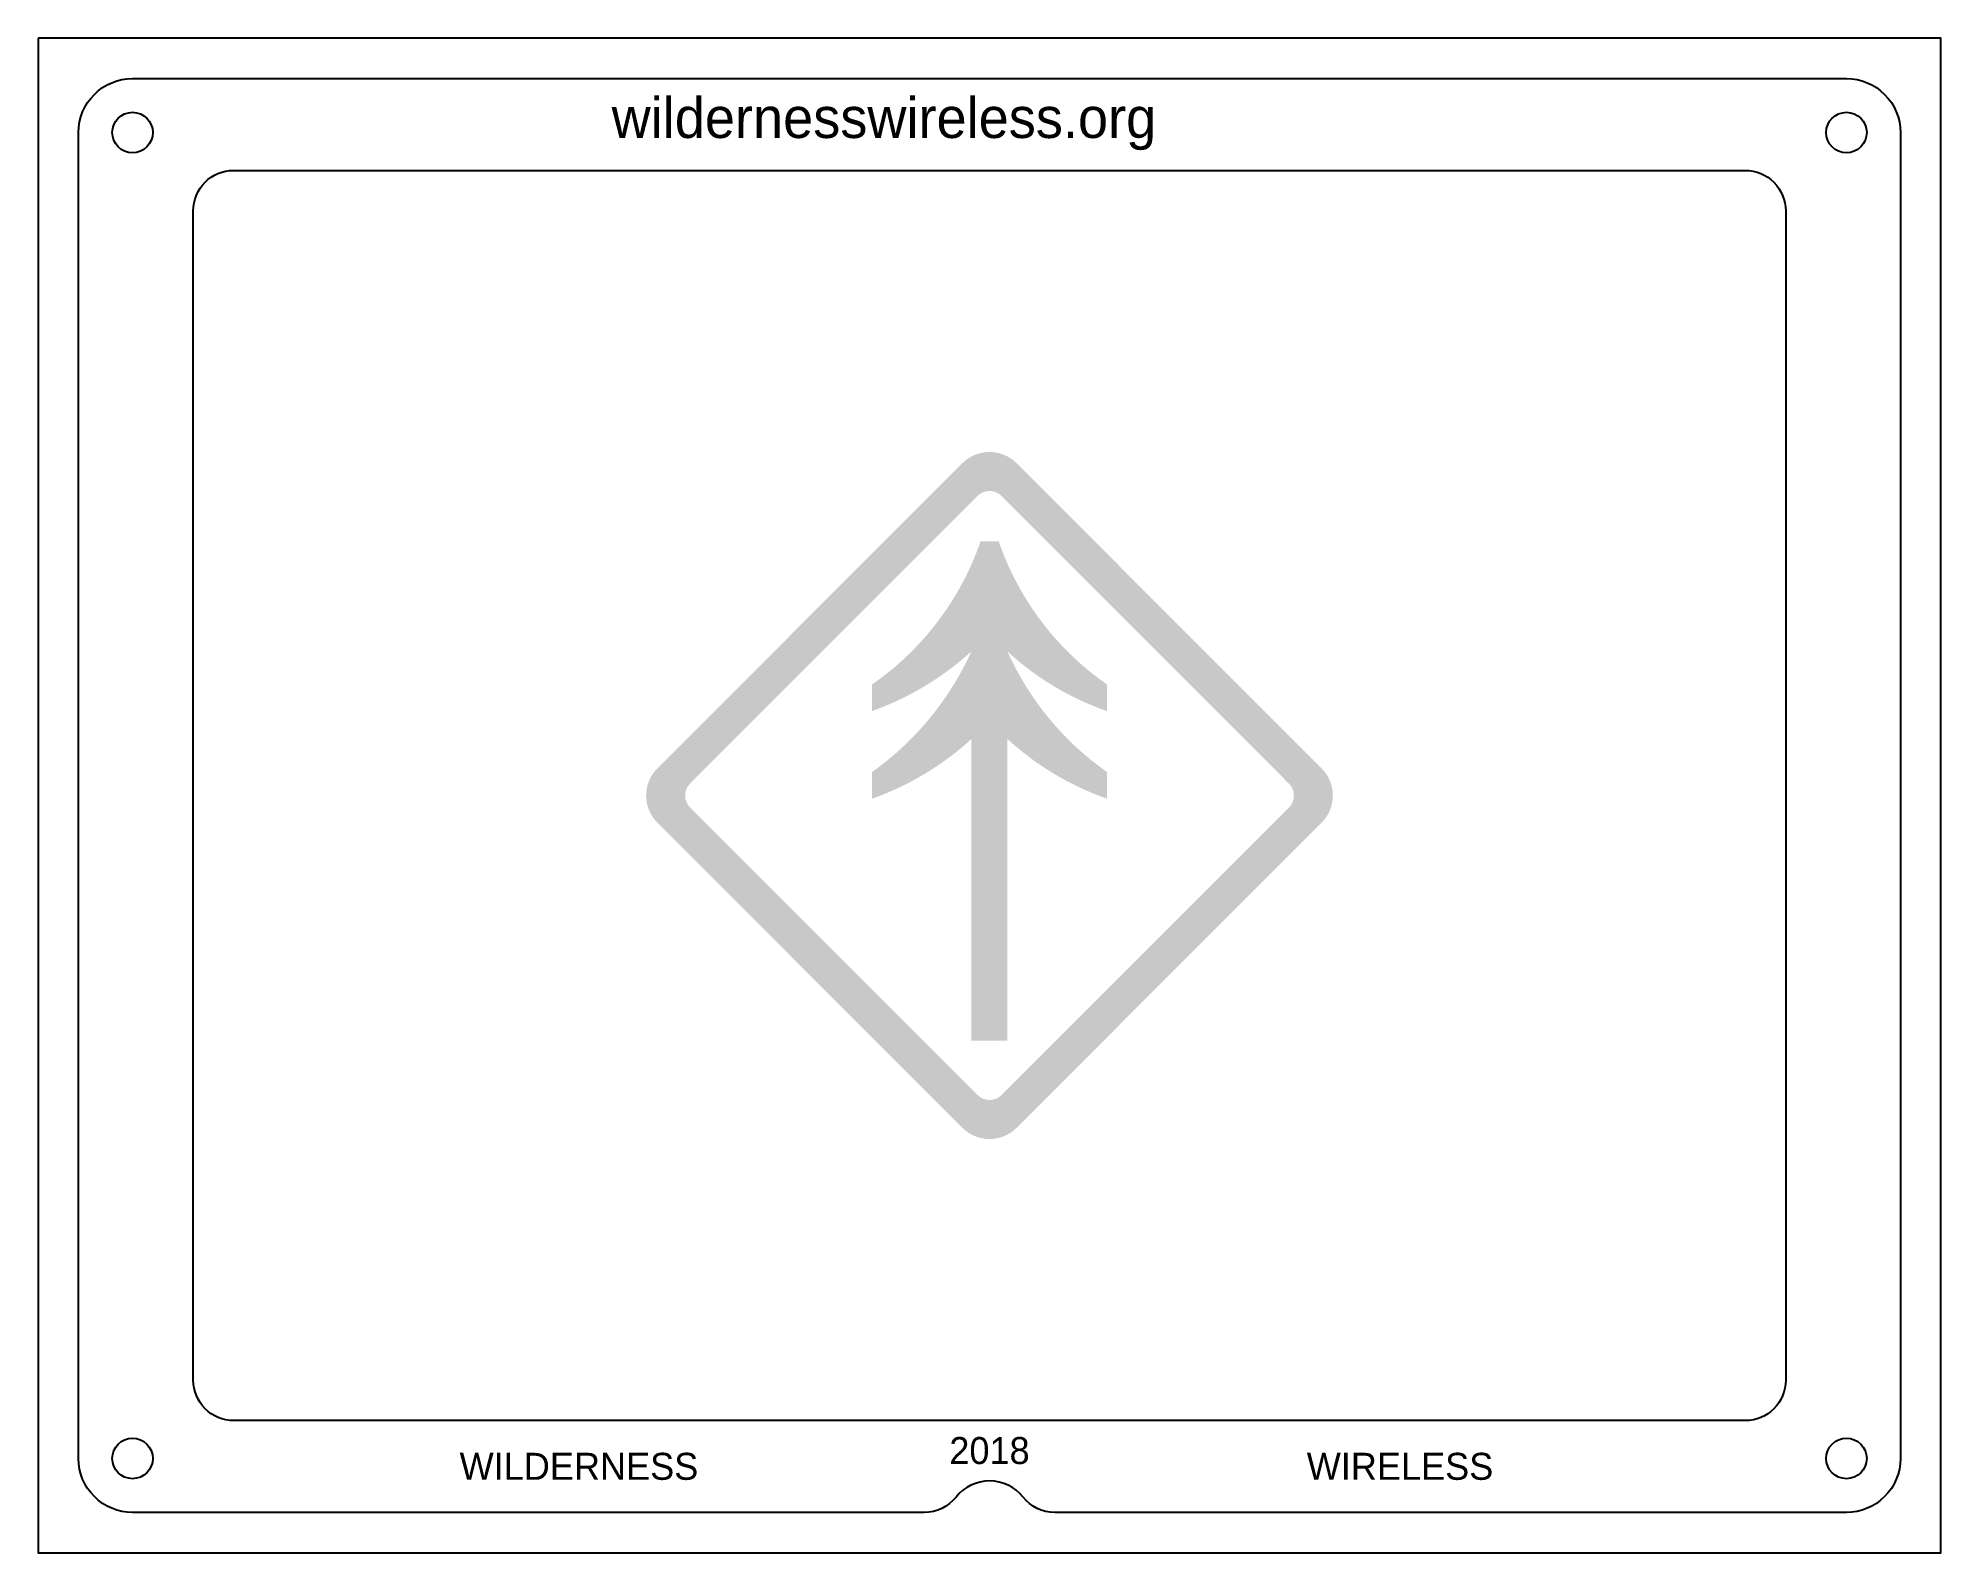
# Model space of a CAD drawing. Header units: millimetres. Extents: x 0 to 141, y 0 to 112.
import ezdxf

# ---------------------------------------------------------------- set-up
doc = ezdxf.new("R2010")
doc.units = ezdxf.units.MM
doc.header["$MEASUREMENT"] = 0
for name, color, linetype in [('Default', 7, 'Continuous'), ('LAYER A', 7, 'Continuous'), ('LAYER G', 7, 'Continuous'), ('LAYER K', 7, 'Continuous')]:
    doc.layers.add(name, color=color, linetype=linetype)

msp = doc.modelspace()

# ---------------------------------------------------------------- hatches: boundary and pattern name
at = {"layer": 'Default'}
h = msp.add_hatch(color=256, dxfattribs=at)
h.dxf.hatch_style = 1
h.paths.add_polyline_path([(72.51, 80.71, 0.414212), (68.49, 80.71), (45.89, 58.11, 0.416461), (45.9, 54.08), (68.51, 31.47, 0.411972), (72.51, 31.49), (95.11, 54.09, 0.417645), (95.09, 58.13)])
h.paths.add_polyline_path([(92.68, 56.99, -0.414214), (92.69, 55.21), (71.39, 33.92, -0.414214), (69.62, 33.92), (48.32, 55.21, -0.414149), (48.32, 56.99), (69.61, 78.28, -0.414278), (71.39, 78.29)], flags=16)
h.paths.add_polyline_path([(79.22, 64.32), (79.22, 62.35, -0.103618), (71.83, 66.77, 0.134813), (79.22, 57.83), (79.22, 55.86, -0.100899), (71.83, 60.28), (71.83, 37.94), (69.16, 37.94), (69.16, 60.28, -0.1003), (61.79, 55.86), (61.79, 57.83, 0.13196), (69.16, 66.77, -0.098845), (61.79, 62.35), (61.79, 64.32, 0.15971), (69.84, 74.93), (71.18, 74.93, 0.159713)], flags=0)
h = msp.add_hatch(color=256, dxfattribs=at)
h.dxf.hatch_style = 1
h.paths.add_polyline_path([(71.83, 60.28, 0.100899), (79.22, 55.86), (79.22, 57.83, -0.134813), (71.83, 66.77, 0.103618), (79.22, 62.35), (79.22, 64.32, -0.159713), (71.18, 74.93), (69.84, 74.93, -0.15971), (61.79, 64.32), (61.79, 62.35, 0.098845), (69.16, 66.77, -0.13196), (61.79, 57.83), (61.79, 55.86, 0.1003), (69.16, 60.28), (69.16, 37.94), (71.83, 37.94)])

# ---------------------------------------------------------------- linework, layer by layer
at = {"layer": 'LAYER A'}
msp.add_lwpolyline([(0, 112.2), (0, 0), (141, 0), (141, 112.2)], close=True, dxfattribs=at)
at = {"layer": 'LAYER G', "color": 254}
msp.add_lwpolyline([(129.5, 64.4), (129.5, 12.8, -0.414213), (126.5, 9.8), (14.5, 9.8, -0.414214), (11.5, 12.8), (11.5, 99.4, -0.414213), (14.5, 102.4), (126.5, 102.4, -0.414214), (129.5, 99.4)], format="xyb", close=True, dxfattribs=at)
at = {"layer": 'LAYER K', "color": 5}
msp.add_lwpolyline([(7, 3, -0.414214), (3, 7), (3, 105.2, -0.414214), (7, 109.2), (134, 109.2, -0.414214), (138, 105.2), (138, 7, -0.414214), (134, 3), (75.33, 3, -0.228587), (72.99, 4.13, 0.482378), (68.02, 4.13, -0.228587), (65.67, 3)], format="xyb", close=True, dxfattribs=at)
at = {"layer": 'LAYER K', "color": 1}
for centre in [(7, 105.2), (134, 105.2), (7, 7), (134, 7)]:
    msp.add_circle(centre, 1.5, dxfattribs=at)

# ---------------------------------------------------------------- texts
at = {"layer": 'Default', "color": 3}
msp.add_text('wildernesswireless.org', height=3, dxfattribs=at).set_placement((42.5, 104.8))
at = {"layer": 'Default', "color": 3, "char_height": 2, "attachment_point": 5}
for s, width, insert in [('2018', 9.6657, (70.5, 7.57)), ('WILDERNESS', 51.1672, (40.08, 6.4)), ('WIRELESS', 51.1672, (100.92, 6.4))]:
    msp.add_mtext_dynamic_manual_height_columns(s, width=width, gutter_width=1, heights=[0], dxfattribs=dict(at, insert=insert))

doc.saveas('drawing.dxf')
